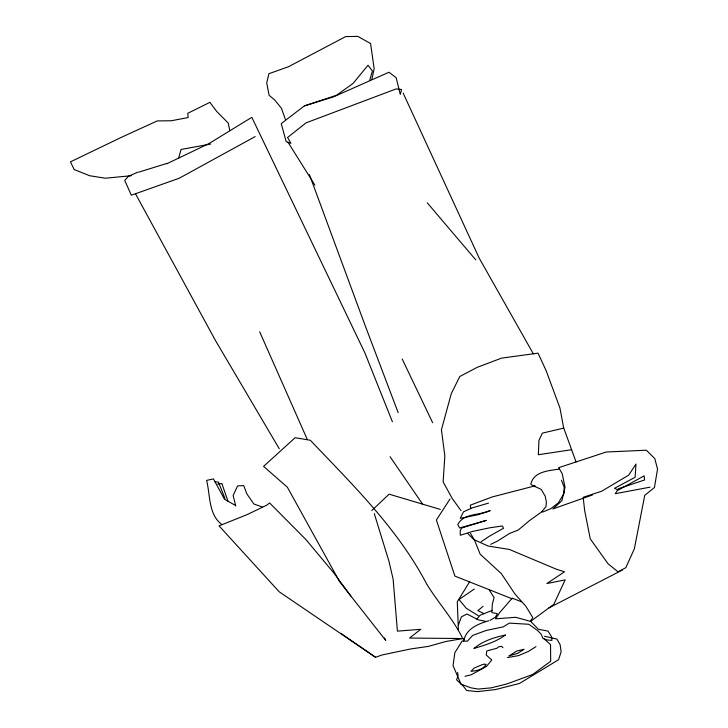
<?xml version="1.0" encoding="UTF-8"?>
<svg xmlns="http://www.w3.org/2000/svg" width="728" height="728" viewBox="0 0 728 728"><rect width="100%" height="100%" fill="white"/><g stroke="black" fill="none" stroke-linecap="round" stroke-linejoin="round"><path stroke-width="1.09" d="M371.89 79.161L374.156 68.696L370.57 43.498L357.785 36.4L345.664 36.591L288.488 66.721L268.887 73.71L266.703 82.919L269.114 95.323L274.529 99.818L281.427 108.226L285.358 119.319M178.688 158.076L181.054 149.458L210.61 144.071M369.788 80.007L372.436 70.998L368.004 65.265L353.025 83.465L336.5 95.277L304.149 106.024L281.263 123.605L286.149 141.605L290.954 143.343L287.587 137.474L306.069 122.841L396.087 88.934L401.583 89.498L400.264 94.385L396.159 77.705L388.998 72.236L333.206 96.979L304.522 105.824M463.7 641.122C465.802 628.856 478.16 623.778 488.834 620.747M458.394 624.915L461.479 616.771L466.939 614.023L478.633 619.947L485.44 621.275M469.542 581.9L457.293 601.774L458.367 629.856M530.357 621.321L532.75 617.572L525.853 606.251L514.923 593.93L501.328 573.6L480.171 554.181L474.392 539.839L470.488 533.396M449.968 499.035L436.381 520.029L454.882 576.085L512.23 598.835M486.149 664.163C483.392 669.696 476.512 670.807 470.934 671.334L474.201 668.013L482.236 664.655L484.429 664.063L485.54 664.628M476.776 619.137L480.08 615.26L492.001 610.455M371.753 510.555L389.116 494.175L440.331 509.427M483.074 606.342L477.85 610.61L484.047 613.659M530.53 621.439L553.835 604.304L565.146 579.879L546.865 583.547L564.473 571.789L556.665 569.332L509.354 549.44L488.16 546.055L473.946 539.648L467.704 533.488M542.315 511.429L529.702 520.42L518.209 530.066L509.773 533.342L497.26 541.204L490.69 544.362M474.31 589.034L458.995 599.526L466.284 608.271L478.369 615.751M481.135 541.732L489.635 536.063L503.503 528.273L502.402 525.944L489.289 527.891L472.581 531.44L460.278 535.271L460.242 530.421L461.752 528L486.259 520.411L459.596 527.982L457.776 524.488C463.973 512.812 479.615 515.615 490.181 510.574L478.141 514.696L460.269 518.354L463.509 511.811L472.026 507.944L488.497 503.13M535.981 646.637L528.401 651.423L518.655 655.582L507.516 657.584M490.071 620.329L495.468 617.171L497.37 613.686L491.882 612.594L492.337 604.176L494.066 597.561L488.925 589.471M255.2 136.582L179.161 178.269L132.096 194.931M622.677 569.869L548.967 607.88M166.757 163.8L209.136 143.48L251.824 117.326L364.855 352.825L392.41 421.776M137.865 172.172L128.301 176.349L124.734 180.407L131.331 195.204M350.787 595.995L334.061 573.264L305.988 539.63L269.624 502.966L266.812 505.132L247.174 514.596L219.037 525.853L279.17 591.764L375.584 657.32L381.854 655.018L410.738 648.948L428.273 646.409L446 641.468L463.017 638.556L464.318 639.43M592.501 494.922L552.852 508.963L561.961 500.637L565.019 487.159L562.18 473.61L558.667 467.676L606.251 452.006L646.337 450.213L654.781 458.558L657.539 469.05L654.445 487.514L644.717 495.386L634.388 548.73L625.862 567.649L618.017 571.817L607.971 563.672L590.253 538.829L584.657 510.555L583.173 497.27L601.656 491.227L628.701 475.12L635.981 464.055L635.125 477.268L614.541 488.279L618.345 490.062L644.162 475.83L644.535 479.989L618.472 488.706L615.224 493.702L650.086 487.159M138.775 172.154L167.031 163.381M535.162 485.822L492.101 496.969L470.297 505.187L470.798 508.745M465.01 676.257L471.062 674.838L486.395 666.52L491.8 659.959L486.222 655.027L486.741 651.032L489.58 650.159M490.099 650.049L496.896 648.266L498.562 646.819L501.647 646.373L502.93 647.72M559.514 469.023C548.976 470.734 533.651 471.289 530.803 484.193L534.325 486.732L534.024 486.022L541.177 489.38L545.19 496.159L546.4 502.002L545.973 506.715L541.969 511.429L542.597 512.102L550.923 508.608L558.422 502.811L564.127 493.202L564.1 486.996L561.443 480.18M217.708 484.202L221.876 483.483L227.991 501.31M571.607 449.713L538.347 454.727L538.947 440.449L542.387 433.133L563.772 428.091M131.586 175.685L105.314 178.224L89.59 175.721L74.165 169.497L70.461 161.853L121.494 137.274L157.257 120.921L171.389 120.757L188.133 117.545L187.779 113.295L209.901 102.339L216.589 111.311L228.228 123.087L229.775 130.412M215.006 481.763L218.427 482.091L224.961 498.434M544.58 636.272L556.966 639.102L560.141 644.726L561.115 651.879L558.567 659.714L519.501 683.446L495.65 689.543L477.695 691.6L466.612 690.508L463.427 686.277L456.62 679.852L458.058 675.484L457.621 672.463M530.767 621.43L515.651 617.289L495.54 618.836L499.663 612.63L512.212 598.152L521.676 601.838M262.262 506.97L253.854 503.976L246.838 493.866L243.698 485.567L237.574 485.931L233.133 495.522L235.772 506.115M235.19 505.278L224.524 499.262L213.45 478.906L206.597 480.398C210.428 495.258 208.181 514.387 222.022 524.66M340.859 633.351L375.584 657.32M544.271 638.966L550.532 644.617L550.696 661.242L532.678 674.492L506.997 683.929L491.409 687.824L478.341 689.07L471.034 687.869L460.961 684.102L453.053 665.62L454.845 652.743L462.144 640.986L467.421 641.186L472.727 635.371L486.459 630.384L503.212 626.881L509.354 623.123L528.865 624.287L537.846 630.739L541.159 634.17L542.952 638.483L547.465 640.003L551.933 640.385L551.615 636.836L548.029 631.094L538.474 629.301L530.648 621.394M427.254 202.812L475.784 259.896M461.006 510.628L452.397 498.753L443.134 481.927L444.844 455.837L441.423 429.793L451.269 393.693L459.778 376.503L477.25 367.322L501.574 358.121L538.038 353.162L546.118 370.616L559.941 407.98L563.563 427.518L576.039 461.952M390.072 456.729L422.595 504.14M314.86 185.094L287.997 142.233M279.306 448.839L215.506 340.577L135.472 193.739M533.36 353.872L479.206 258.131L403.13 93.057M402.193 359.004L432.641 422.731M384.611 637.91L385.758 640.476L339.685 581.809L287.387 487.25L263.591 466.357L295.122 437.719L310.31 440.258C352.798 484.894 397.816 528.846 426.672 584.011C438.038 602.584 453.116 618.982 462.753 638.538L409.564 638.056L420.729 629.31L397.406 631.14L393.138 579.233L388.943 561.243L374.301 513.659M259.687 331.822L307.28 439.439M398.152 412.612L365.765 327.181L309.391 174.529M505.359 635.043C496.05 641.987 484.712 645.163 473.937 648.493C482.764 641.031 494.203 637.355 505.359 635.043M523.841 649.34L517.954 653.225L508.799 656.028L516.798 651.041L523.841 649.34"/></g></svg>
